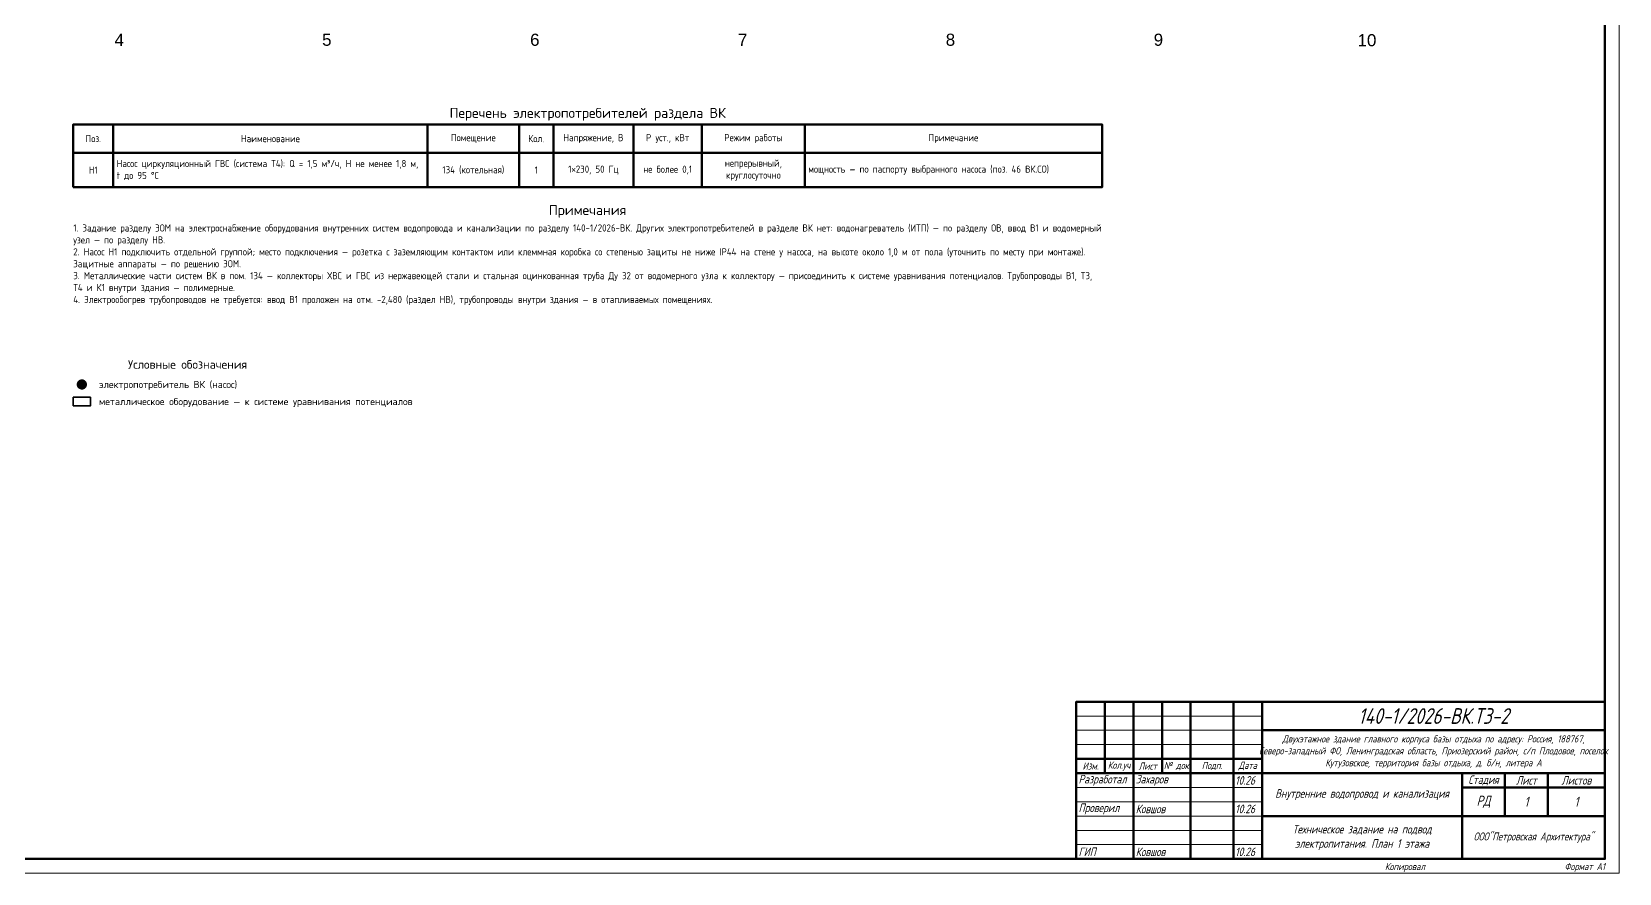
# Model space of a CAD drawing. Header units: millimetres. Extents: x -718 to 68664, y 3859 to 52864.
# Drawn here: x 22833 to 68664, y 3859 to 28146 of the extents above; entities that cross this region are included whole.
import ezdxf
from ezdxf.enums import TextEntityAlignment as Align

# ---------------------------------------------------------------- set-up
doc = ezdxf.new("R2010")
doc.units = ezdxf.units.MM
doc.linetypes.add('ACAD_ISO04W100', pattern=[30, 24, -3, 0, -3])
for name, color, linetype, lineweight in [('Оси', 136, 'ACAD_ISO04W100', 9), ('Рамка', 7, 'Continuous', 50), ('Таблицы', 7, 'Continuous', 18), ('Текст', 28, 'Continuous', 25), ('Тонкие', 8, 'Continuous', 13), ('Электро', 1, 'Continuous', 35)]:
    doc.layers.add(name, color=color, linetype=linetype, lineweight=lineweight)
doc.styles.add('GOST', font='isocpeur.ttf', dxfattribs={"width": 0.9})
doc.styles.add('GOST_I', font='isocpeur.ttf', dxfattribs={"width": 0.8})
doc.styles.get("Standard").update_dxf_attribs({"font": 'arial.ttf'})

msp = doc.modelspace()

# ---------------------------------------------------------------- hatches: boundary and pattern name
at = {"layer": 'Электро'}
msp.add_hatch(color=1, dxfattribs=at).paths.add_polyline_path([(24428, 17966), (24426, 17992), (24419, 18017), (24408, 18041), (24393, 18062), (24375, 18080), (24354, 18095), (24330, 18106), (24305, 18113), (24280, 18115), (24254, 18113), (24229, 18106), (24205, 18095), (24184, 18080), (24166, 18062), (24151, 18041), (24140, 18017), (24133, 17992), (24131, 17966), (24133, 17941), (24140, 17916), (24151, 17892), (24166, 17871), (24184, 17853), (24205, 17838), (24229, 17827), (24254, 17820), (24280, 17818), (24305, 17820), (24330, 17827), (24354, 17838), (24375, 17853), (24393, 17871), (24408, 17892), (24419, 17916), (24426, 17941)])

# ---------------------------------------------------------------- linework, layer by layer
at = {"layer": 'Рамка', "lineweight": 50}
for points in [[(932, 4272), (68252, 4272), (68252, 52452), (932, 52452)], [(52990, 4272), (68252, 4272), (68252, 8809), (52990, 8809)]]:
    msp.add_lwpolyline(points, close=True, dxfattribs=at)
at = {"layer": 'Таблицы', "lineweight": 50}
for p, q in [((25187, 25474), (25187, 23659)), ((34262, 25474), (34262, 23659)), ((36902, 25474), (36902, 23659)), ((37892, 25474), (37892, 23659)), ((40202, 25474), (40202, 23659)), ((42182, 25474), (42182, 23659)), ((45152, 25474), (45152, 23659)), ((24032, 24649), (53732, 24649)), ((53814, 6746), (53814, 8809)), ((54640, 4272), (54640, 8809)), ((55464, 6746), (55464, 8809)), ((56290, 4272), (56290, 8809)), ((57527, 4272), (57527, 8809)), ((58352, 4272), (58352, 8809)), ((58352, 7984), (68252, 7984)), ((52990, 7159), (58352, 7159)), ((52990, 6746), (68252, 6746)), ((64127, 4272), (64127, 6746)), ((65364, 5509), (65364, 6746)), ((66602, 5509), (66602, 6746)), ((64127, 6334), (68252, 6334)), ((58352, 5509), (68252, 5509))]:
    msp.add_line(p, q, dxfattribs=at)
at = {"layer": 'Таблицы', "lineweight": 18}
for p, q in [((24032, 23659), (53732, 23659)), ((52990, 8396), (58352, 8396)), ((52990, 7984), (58352, 7984)), ((52990, 7572), (58352, 7572)), ((52990, 6334), (58352, 6334)), ((52990, 5922), (58352, 5922)), ((52990, 5509), (58352, 5509)), ((52990, 5096), (58352, 5096)), ((52990, 4684), (58352, 4684))]:
    msp.add_line(p, q, dxfattribs=at)
at = {"layer": 'Таблицы', "lineweight": 50}
msp.add_lwpolyline([(24032, 23659), (53732, 23659), (53732, 25474), (24032, 25474)], close=True, dxfattribs=at)
at = {"layer": 'Тонкие'}
msp.add_lwpolyline([(-718, 3859), (68664, 3859), (68664, 52864), (-718, 52864)], close=True, dxfattribs=at)
at = {"layer": 'Электро'}
msp.add_lwpolyline([(24032, 17348), (24527, 17348), (24527, 17595), (24032, 17595)], close=True, dxfattribs=at)

# ---------------------------------------------------------------- texts
at = {"layer": 'Оси', "char_height": 350, "width": 284.81, "attachment_point": 1}
for s, insert in [('{\\fArial|b0|i0|c0;4}', (25224, 28087)), ('{\\fArial|b0|i0|c0;5}', (31216, 28091)), ('{\\fArial|b0|i0|c0;6}', (37220, 28091)), ('{\\fArial|b0|i0|c0;7}', (43220, 28087)), ('{\\fArial|b0|i0|c0;8}', (49220, 28091)), ('{\\fArial|b0|i0|c0;9}', (55224, 28091)), ('{\\fArial|b0|i0|c0;10}', (61109, 28077))]:
    msp.add_mtext(s, dxfattribs=dict(at, insert=insert))
at = {"layer": 'Текст', "style": 'GOST'}
for s, height, p in [('Перечень электропотребителей раздела ВК', 288.75, (38882, 25804)), ('Примечания', 288.8, (38882, 22999)), ('Условные обозначения', 247.5, (27332, 18544))]:
    msp.add_text(s, height=height, dxfattribs=at).set_placement(p, align=Align.MIDDLE_CENTER)
for s, p in [('электропотребитель ВК (насос)', (24774, 17966)), ('металлическое оборудование — к системе уравнивания потенциалов', (24774, 17472))]:
    msp.add_text(s, height=206.25, dxfattribs=at).set_placement(p, align=Align.MIDDLE_LEFT)
at = {"layer": 'Текст'}
for s, insert, char_height, width, attachment_point, style in [('Поз.', (24610, 25062), 206.2, 990, 5, 'GOST'), ('Наименование', (29724, 25062), 206.25, 8910, 5, 'GOST'), ('Помещение', (35582, 25062), 206.2, 2475, 5, 'GOST'), ('Кол.', (37397, 25062), 206.2, 825, 5, 'GOST'), ('Напряжение, В', (39047, 25062), 206.25, 2145, 5, 'GOST'), ('Р уст., кВт', (41192, 25062), 206.25, 1815, 5, 'GOST'), ('Режим работы', (43667, 25062), 206.25, 2805, 5, 'GOST'), ('Примечание', (49442, 25062), 206.2, 8415, 5, 'GOST'), ('Насос циркуляционный ГВС (система Т4): Q = 1,5 м³/ч, Н не менее 1,8 м, t до 95 °С', (25286, 24154), 206.25, 8877, 4, 'GOST'), ('непрерывный, круглосуточно', (43667, 24154), 206.25, 2805, 5, 'GOST'), ('мощность — по паспорту выбранного насоса (поз. 46 ВК.СО)', (45251, 24154), 206.25, 8382, 4, 'GOST'), ('Н1', (24610, 24154), 206.2, 990, 5, 'GOST'), ('134 (котельная)', (35582, 24154), 206.25, 2475, 5, 'GOST'), ('1', (37397, 24154), 206, 825, 5, 'GOST'), ('1×230, 50 Гц', (39047, 24154), 206.25, 2145, 5, 'GOST'), ('не более 0,1', (41192, 24154), 206.25, 1815, 5, 'GOST'), ('1. Задание разделу ЭОМ на электроснабжение оборудования внутренних систем водопровода и канализации по разделу 140-1/2026-ВК. Других электропотребителей в разделе ВК нет: водонагреватель (ИТП) — по разделу ОВ, ввод В1 и водомерный узел — по разделу НВ.\\P2. Насос Н1 подключить отдельной группой; место подключения — розетка с заземляющим контактом или клеммная коробка со степенью защиты не ниже IP44 на стене у насоса, на высоте около 1,0 м от пола (уточнить по месту при монтаже). Защитные аппараты — по решению ЭОМ.\\P3. Металлические части систем ВК в пом. 134 — коллекторы ХВС и ГВС из нержавеющей стали и стальная оцинкованная труба Ду 32 от водомерного узла к коллектору — присоединить к системе уравнивания потенциалов. Трубопроводы В1, Т3, Т4 и К1 внутри здания — полимерные.\\P4. Электрообогрев трубопроводов не требуется: ввод В1 проложен на отм. -2,480 (раздел НВ), трубопроводы внутри здания — в отапливаемых помещениях.', (24032, 22586), 206.25, 29700, 1, 'GOST'), ('{\\W0.8;\\Q15;Двухэтажное здание главного корпуса базы отдыха по адресу: Россия, 188767, Северо-западный ФО, Ленинградская область, Приозерский район, с/п Плодовое, поселок Кутузовское, территория базы отдыха, д. б/н, литера А}', (63302, 7365), 206.25, 9570, 5, 'GOST_I'), ('{\\W0.8;\\Q15;Внутренние водопровод и канализация}', (61240, 6128), 247.5, 5445, 5, 'GOST_I'), ('{\\W0.8;\\Q15;Техническое задание на подвод электропитания. План 1 этажа}', (61240, 4890), 247.5, 5445, 5, 'GOST_I'), ('{\\W0.8;\\Q15;ООО"Петровская Архитектура"}', (66190, 4890), 231, 3960, 5, 'GOST_I')]:
    msp.add_mtext(s, dxfattribs=dict(at, insert=insert, char_height=char_height, width=width, attachment_point=attachment_point, style=style))
at = {"layer": 'Текст', "style": 'GOST_I'}
for s, insert, char_height, attachment_point in [('{\\W0.8;\\Q15;140-1/2026-ВК.ТЗ-2}', (63302, 8396), 453.75, 5), ('{\\W0.8;\\Q15;Изм.}', (53402, 6953), 206.25, 5), ('{\\W0.8;\\Q15;Кол.уч}', (54227, 6953), 206.25, 5), ('{\\W0.8;\\Q15;Лист}', (55052, 6953), 206.25, 5), ('{\\W0.8;\\Q15;№ док}', (55877, 6953), 206.25, 5), ('{\\W0.8;\\Q15;Подп.}', (56908, 6953), 206.25, 5), ('{\\W0.8;\\Q15;Дата}', (57940, 6953), 206.25, 5), ('{\\W0.8;\\Q15;Разработал}', (53055, 6540), 247.5, 4), ('{\\W0.8;\\Q15;Захаров}', (54705, 6540), 247.5, 4), ('{\\W0.8;\\Q15;10.26}', (57576, 6540), 247.5, 4), ('{\\W0.8;\\Q15;Стадия}', (64746, 6540), 247.5, 5), ('{\\W0.8;\\Q15;Лист}', (65983, 6540), 247.5, 5), ('{\\W0.8;\\Q15;Листов}', (67427, 6540), 247.5, 5), ('{\\W0.8;\\Q15;РД}', (64746, 5922), 288.75, 5), ('{\\W0.8;\\Q15;1}', (65983, 5922), 288.75, 5), ('{\\W0.8;\\Q15;1}', (67427, 5922), 288.75, 5), ('{\\W0.8;\\Q15;Проверил}', (53055, 5715), 247.5, 4), ('{\\W0.8;\\Q15;Ковшов}', (54705, 5715), 247.5, 4), ('{\\W0.8;\\Q15;10.26}', (57576, 5715), 247.5, 4), ('{\\W0.8;\\Q15;ГИП}', (53055, 4478), 247.5, 4), ('{\\W0.8;\\Q15;Ковшов}', (54705, 4478), 247.5, 4), ('{\\W0.8;\\Q15;10.26}', (57576, 4478), 247.5, 4), ('{\\W0.8;\\Q15;Копировал}', (62477, 4024), 206.25, 5), ('{\\W0.8;\\Q15;Формат А1}', (68252, 4024), 206.25, 6)]:
    msp.add_mtext(s, dxfattribs=dict(at, insert=insert, char_height=char_height, attachment_point=attachment_point))

doc.saveas('drawing.dxf')
